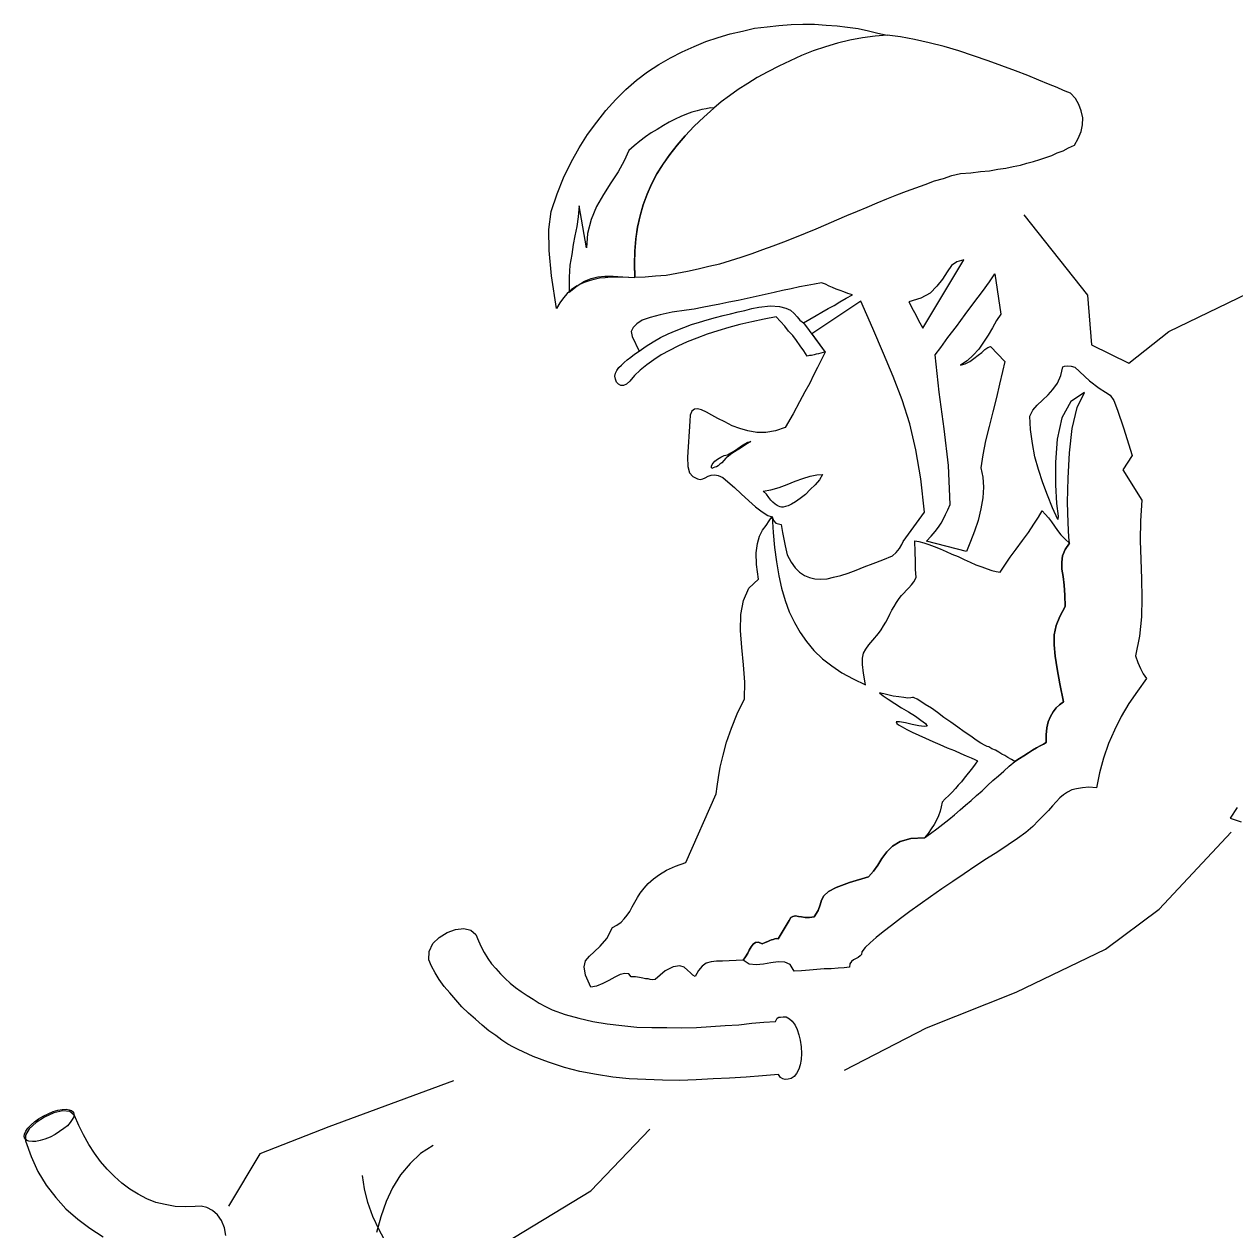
# Model space of a CAD drawing. Header units: millimetres. Extents: x 525387 to 527545, y 2235066 to 2235448.
# Drawn here: x 525760.805 to 525761.47, y 2235230.011 to 2235230.673 of the extents above; entities that cross this region are included whole.
import ezdxf

# ---------------------------------------------------------------- set-up
doc = ezdxf.new("R2010")
doc.units = ezdxf.units.MM
doc.layers.add('muebles', color=2, linetype='Continuous')

# ---------------------------------------------------------------- blocks, each defined once
blk = doc.blocks.new('ciclistas (2)')
for p, q in [((-6.10852, -4.05531), (-6.08094, -4.10428)), ((-6.08094, -4.10428), (-6.083, -4.13148)), ((-6.03995, -4.13082), (-5.98795, -4.11521)), ((-6.083, -4.13148), (-6.06444, -4.1446)), ((-6.06444, -4.1446), (-6.03995, -4.13082)), ((-6.09481, -4.44316), (-6.04912, -4.40754)), ((-6.12737, -4.46024), (-6.09481, -4.44316)), ((-6.17937, -4.47585), (-6.12737, -4.46024)), ((-6.49209, -4.47567), (-6.56352, -4.48981)), ((-6.23108, -4.48757), (-6.17937, -4.47585)), ((-6.27919, -4.50347), (-6.23108, -4.48757)), ((-6.56352, -4.48981), (-6.60327, -4.49853)), ((-6.60327, -4.49853), (-6.62476, -4.52426)), ((-6.42711, -4.547), (-6.38978, -4.51856)), ((-6.48358, -4.57009), (-6.42711, -4.547))]:
    blk.add_line(p, q)
at = {"linetype": 'Continuous'}
for points in [[(-6.36169, -4.05785), (-6.36295, -4.05871), (-6.36526, -4.06069), (-6.36761, -4.06315), (-6.36996, -4.06585), (-6.36979, -4.04764), (-6.36899, -4.0338), (-6.3674, -4.02242), (-6.36452, -4.0128), (-6.35977, -4.00381), (-6.35483, -3.99556), (-6.34945, -3.98781), (-6.34389, -3.9808), (-6.33812, -3.97429), (-6.33215, -3.96826), (-6.32622, -3.96271), (-6.31984, -3.95769), (-6.31351, -3.95313), (-6.30697, -3.94906), (-6.30022, -3.9455), (-6.29352, -3.94241), (-6.28661, -3.93982), (-6.27972, -3.93746), (-6.27287, -3.93558), (-6.26603, -3.93394), (-6.259, -3.93279), (-6.25221, -3.93187), (-6.24523, -3.93144), (-6.23848, -3.93099), (-6.23155, -3.93127), (-6.2251, -3.93152), (-6.21842, -3.93203), (-6.21202, -3.93299), (-6.20562, -3.93395), (-6.1995, -3.93537), (-6.19361, -3.93678), (-6.18798, -3.9384), (-6.18235, -3.94002), (-6.17699, -3.94211), (-6.17212, -3.94416), (-6.16723, -3.94619), (-6.1739, -3.94569), (-6.18084, -3.94541), (-6.1878, -3.9456), (-6.19481, -3.94627), (-6.20159, -3.9472), (-6.20862, -3.94834), (-6.21545, -3.94975), (-6.22206, -3.95165), (-6.22868, -3.95354), (-6.23508, -3.95569), (-6.24123, -3.95787), (-6.24693, -3.96032), (-6.25263, -3.96276), (-6.25786, -3.96548), (-6.26285, -3.96798), (-6.26737, -3.97075), (-6.26737, -3.97075)], [(-6.07275, -3.99337), (-6.07413, -3.99255), (-6.07642, -3.99118), (-6.07962, -3.98901), (-6.08398, -3.98653), (-6.08879, -3.98353), (-6.09451, -3.97998), (-6.10071, -3.97639), (-6.10762, -3.97252), (-6.11475, -3.96862), (-6.12212, -3.96471), (-6.12974, -3.96078), (-6.13737, -3.95708), (-6.14504, -3.95387), (-6.15273, -3.95089), (-6.16019, -3.94817), (-6.16723, -3.94619), (-6.1739, -3.94569), (-6.18084, -3.94541), (-6.1878, -3.9456), (-6.19481, -3.94627), (-6.20159, -3.9472), (-6.20862, -3.94834), (-6.21545, -3.94975), (-6.22206, -3.95165), (-6.22868, -3.95354), (-6.23508, -3.95569), (-6.24123, -3.95787), (-6.24693, -3.96032), (-6.25263, -3.96276), (-6.25786, -3.96548), (-6.26285, -3.96798), (-6.26737, -3.97075), (-6.27367, -3.97484), (-6.27974, -3.97893), (-6.28534, -3.9833), (-6.29047, -3.98771), (-6.29536, -3.99214), (-6.29977, -3.9966), (-6.30398, -4.00156), (-6.30771, -4.00655), (-6.31097, -4.01158), (-6.31403, -4.0171), (-6.31661, -4.02266), (-6.31898, -4.02871), (-6.32087, -4.0348), (-6.32257, -4.04138), (-6.32381, -4.04824), (-6.32484, -4.05559), (-6.31915, -4.05626), (-6.31342, -4.05669), (-6.3077, -4.05713), (-6.30171, -4.0571), (-6.29569, -4.05683), (-6.28968, -4.05657), (-6.28365, -4.05606), (-6.27762, -4.05557), (-6.27156, -4.05483), (-6.2655, -4.05384), (-6.25919, -4.05288), (-6.25311, -4.05166), (-6.24703, -4.05044), (-6.24094, -4.04922), (-6.2346, -4.04779), (-6.2285, -4.04633), (-6.2224, -4.04487), (-6.21653, -4.0434), (-6.21042, -4.04194), (-6.20456, -4.04046), (-6.19845, -4.03901), (-6.19283, -4.03752), (-6.18696, -4.03605), (-6.18136, -4.03479), (-6.17575, -4.03353), (-6.17014, -4.03228), (-6.16479, -4.03125), (-6.15944, -4.03021), (-6.15409, -4.02918), (-6.14901, -4.0286), (-6.14415, -4.02777), (-6.13933, -4.02742), (-6.13361, -4.02785), (-6.12835, -4.028), (-6.12334, -4.02838), (-6.11877, -4.02825), (-6.11423, -4.02835), (-6.11014, -4.02818), (-6.10605, -4.02801), (-6.10243, -4.02756), (-6.09879, -4.02712), (-6.09516, -4.02668), (-6.09176, -4.02597), (-6.08837, -4.02551), (-6.08517, -4.02455), (-6.08177, -4.02385), (-6.07855, -4.02266), (-6.07513, -4.02172), (-6.0725, -4.01856), (-6.0703, -4.01489), (-6.06908, -4.01138), (-6.06831, -4.00761), (-6.0685, -4.00376), (-6.06918, -4.00011), (-6.0706, -3.99665), (-6.07275, -3.99337)], [(-6.3485, -4.03559), (-6.34888, -4.01207), (-6.35029, -4.01795), (-6.35188, -4.02311), (-6.35368, -4.028), (-6.35548, -4.03267), (-6.35706, -4.03782), (-6.35892, -4.04344), (-6.36038, -4.05003), (-6.36171, -4.05808), (-6.35671, -4.05535), (-6.35249, -4.05351), (-6.34859, -4.0526), (-6.34472, -4.05218), (-6.34091, -4.05247), (-6.33641, -4.05328), (-6.33122, -4.0544), (-6.32486, -4.05583), (-6.32383, -4.04848), (-6.32259, -4.04162), (-6.32089, -4.03503), (-6.31898, -4.02871), (-6.31662, -4.02289), (-6.31403, -4.0171), (-6.31097, -4.01158), (-6.30771, -4.00655), (-6.30398, -4.00156), (-6.29979, -3.99683), (-6.29536, -3.99214), (-6.29047, -3.98771), (-6.28534, -3.9833), (-6.27974, -3.97893), (-6.27367, -3.97484), (-6.26737, -3.97075), (-6.26926, -3.97038), (-6.27166, -3.97043), (-6.27407, -3.97049), (-6.27673, -3.97077), (-6.27962, -3.97103), (-6.28279, -3.97175), (-6.28597, -3.97247), (-6.28939, -3.97341), (-6.29283, -3.97459), (-6.29628, -3.97577), (-6.3, -3.9774), (-6.30347, -3.97882), (-6.30694, -3.98047), (-6.31044, -3.98237), (-6.31394, -3.98426), (-6.31722, -3.98641), (-6.32049, -3.99168), (-6.32474, -3.99711), (-6.32971, -4.00249), (-6.33468, -4.00811), (-6.33944, -4.01398), (-6.34354, -4.02063), (-6.34671, -4.02781), (-6.3485, -4.03559)], [(-6.35671, -4.05535), (-6.35522, -4.05473), (-6.35253, -4.05398), (-6.34961, -4.05348), (-6.34695, -4.05321), (-6.34407, -4.05294), (-6.34096, -4.05318), (-6.33786, -4.05341), (-6.33479, -4.05388), (-6.33147, -4.05438), (-6.32816, -4.0551), (-6.32486, -4.05583), (-6.32383, -4.04848), (-6.32259, -4.04162), (-6.32089, -4.03503), (-6.31898, -4.02871), (-6.31662, -4.02289), (-6.31403, -4.0171), (-6.31097, -4.01158), (-6.30771, -4.00655), (-6.30398, -4.00156), (-6.29979, -3.99683), (-6.29536, -3.99214), (-6.29047, -3.98771), (-6.28534, -3.9833), (-6.27974, -3.97893), (-6.27367, -3.97484), (-6.26737, -3.97075), (-6.26737, -3.97075), (-6.26737, -3.97075)], [(-6.35671, -4.05535), (-6.3577, -4.05574), (-6.36043, -4.05698), (-6.36169, -4.05785)], [(-6.22417, -4.07471), (-6.22801, -4.07489), (-6.23208, -4.07483), (-6.23642, -4.07498), (-6.24099, -4.07535), (-6.2458, -4.07547), (-6.25062, -4.07582), (-6.25568, -4.07616), (-6.26074, -4.07649), (-6.2658, -4.07684), (-6.27086, -4.07717), (-6.2759, -4.07727), (-6.28095, -4.07761), (-6.286, -4.07771), (-6.2908, -4.07783), (-6.29537, -4.07795), (-6.29967, -4.07787), (-6.30758, -4.07776), (-6.31432, -4.0782), (-6.31988, -4.07874), (-6.3245, -4.07959), (-6.32772, -4.08103), (-6.33002, -4.08277), (-6.33137, -4.08483), (-6.33132, -4.08746), (-6.32886, -4.09605), (-6.32463, -4.09397), (-6.32041, -4.09213), (-6.31598, -4.09055), (-6.31156, -4.0892), (-6.30693, -4.08811), (-6.30252, -4.08701), (-6.29815, -4.08614), (-6.29354, -4.08553), (-6.28918, -4.08489), (-6.28458, -4.08429), (-6.28023, -4.0839), (-6.27614, -4.08373), (-6.2718, -4.08333), (-6.26795, -4.08315), (-6.26409, -4.08271), (-6.26023, -4.08253), (-6.25378, -4.08277), (-6.24883, -4.08386), (-6.24558, -4.08531), (-6.24331, -4.08692), (-6.24155, -4.08897), (-6.24026, -4.09099), (-6.23898, -4.09301), (-6.23719, -4.09482), (-6.23349, -4.09342), (-6.22979, -4.09202), (-6.22632, -4.0906), (-6.22262, -4.0892), (-6.21917, -4.08803), (-6.21572, -4.08661), (-6.21202, -4.08521), (-6.20831, -4.08381), (-6.21063, -4.08267), (-6.2127, -4.08157), (-6.21453, -4.08046), (-6.2166, -4.07936), (-6.21844, -4.07825), (-6.22028, -4.07715), (-6.22209, -4.07582), (-6.22417, -4.07471)], [(-6.17829, -4.09255), (-6.17674, -4.09746), (-6.17575, -4.10018), (-6.17478, -4.10313), (-6.17299, -4.10806), (-6.14503, -4.07445), (-6.14891, -4.07487), (-6.15215, -4.07654), (-6.15501, -4.07945), (-6.15816, -4.08304), (-6.16176, -4.08637), (-6.16608, -4.08964), (-6.1715, -4.09163), (-6.17829, -4.09255)], [(-6.22798, -4.11253), (-6.22919, -4.11268), (-6.2304, -4.11283), (-6.23185, -4.11296), (-6.23304, -4.11287), (-6.23425, -4.11301), (-6.23569, -4.11315), (-6.2369, -4.11306), (-6.2381, -4.1132), (-6.23953, -4.10998), (-6.24098, -4.107), (-6.24266, -4.10376), (-6.24411, -4.10077), (-6.24606, -4.09798), (-6.24775, -4.09497), (-6.2497, -4.0922), (-6.25163, -4.08917), (-6.25835, -4.08938), (-6.2651, -4.08983), (-6.27185, -4.09028), (-6.27814, -4.091), (-6.28443, -4.09172), (-6.29049, -4.09271), (-6.29634, -4.09395), (-6.30194, -4.0952), (-6.30733, -4.09671), (-6.31224, -4.09825), (-6.31717, -4.10004), (-6.32165, -4.1021), (-6.32588, -4.10418), (-6.32988, -4.10652), (-6.33342, -4.10888), (-6.3365, -4.11153), (-6.33851, -4.11282), (-6.34024, -4.1134), (-6.34165, -4.11305), (-6.34279, -4.11225), (-6.34365, -4.11099), (-6.344, -4.10928), (-6.34412, -4.10759), (-6.34351, -4.10596), (-6.34245, -4.10461), (-6.34115, -4.10327), (-6.33963, -4.10218), (-6.33786, -4.10088), (-6.3361, -4.09981), (-6.33384, -4.09855), (-6.33159, -4.09727), (-6.32886, -4.09605), (-6.32463, -4.09397), (-6.32041, -4.09213), (-6.31598, -4.09055), (-6.31156, -4.0892), (-6.30693, -4.08811), (-6.30252, -4.08701), (-6.29815, -4.08614), (-6.29354, -4.08553), (-6.28918, -4.08489), (-6.28458, -4.08429), (-6.28023, -4.0839), (-6.27614, -4.08373), (-6.2718, -4.08333), (-6.26795, -4.08315), (-6.26409, -4.08271), (-6.26023, -4.08253), (-6.25378, -4.08277), (-6.24883, -4.08386), (-6.24558, -4.08531), (-6.24331, -4.08692), (-6.24155, -4.08897), (-6.24026, -4.09099), (-6.23898, -4.09301), (-6.23719, -4.09482), (-6.22798, -4.11253)], [(-6.20196, -4.22189), (-6.18796, -4.20785), (-6.18704, -4.18946), (-6.18727, -4.17338), (-6.18832, -4.15868), (-6.19041, -4.1451), (-6.19323, -4.1317), (-6.19653, -4.11827), (-6.20024, -4.10384), (-6.20431, -4.08795), (-6.23362, -4.10156), (-6.22798, -4.11253), (-6.23093, -4.11662), (-6.2336, -4.12026), (-6.23629, -4.12413), (-6.23898, -4.12801), (-6.24241, -4.13229), (-6.24615, -4.13729), (-6.25067, -4.14318), (-6.25622, -4.14995), (-6.26181, -4.15097), (-6.26709, -4.15105), (-6.27206, -4.1502), (-6.27674, -4.14865), (-6.2809, -4.14665), (-6.2848, -4.14444), (-6.28844, -4.14177), (-6.29185, -4.13935), (-6.29479, -4.13697), (-6.29751, -4.13485), (-6.30002, -4.13322), (-6.30212, -4.13234), (-6.30378, -4.13222), (-6.30529, -4.13306), (-6.30664, -4.13512), (-6.30737, -4.13842), (-6.31171, -4.15775), (-6.31232, -4.16274), (-6.31188, -4.16637), (-6.31037, -4.16863), (-6.30809, -4.17025), (-6.30669, -4.17084), (-6.30525, -4.1707), (-6.30379, -4.17033), (-6.30207, -4.16974), (-6.30036, -4.16939), (-6.29845, -4.16953), (-6.29658, -4.17016), (-6.2943, -4.17177), (-6.29188, -4.17459), (-6.2888, -4.17818), (-6.28574, -4.18224), (-6.28224, -4.18658), (-6.27917, -4.19041), (-6.27583, -4.19378), (-6.27313, -4.19614), (-6.27082, -4.19727), (-6.27051, -4.19946), (-6.26942, -4.20097), (-6.26802, -4.20156), (-6.26663, -4.20215), (-6.26673, -4.20669), (-6.26653, -4.2103), (-6.26634, -4.21416), (-6.26601, -4.21921), (-6.2644, -4.22341), (-6.26275, -4.22689), (-6.2608, -4.22967), (-6.25833, -4.23178), (-6.25581, -4.23341), (-6.25302, -4.23458), (-6.24996, -4.23529), (-6.24638, -4.23556), (-6.24277, -4.23535), (-6.23867, -4.23495), (-6.23454, -4.2343), (-6.22992, -4.23345), (-6.22528, -4.23235), (-6.22018, -4.23131), (-6.21456, -4.23005), (-6.20896, -4.22879), (-6.20668, -4.22729), (-6.20462, -4.22529), (-6.20304, -4.22349), (-6.20196, -4.22189)], [(-6.1894, -4.2238), (-6.18634, -4.2214), (-6.18378, -4.21919), (-6.18171, -4.21719), (-6.17988, -4.21517), (-6.17828, -4.21313), (-6.17668, -4.21085), (-6.17506, -4.20858), (-6.17342, -4.20583), (-6.17086, -4.18469), (-6.17005, -4.16437), (-6.16971, -4.14402), (-6.16863, -4.12349), (-6.16502, -4.11992), (-6.16034, -4.11525), (-6.15467, -4.10992), (-6.14895, -4.10412), (-6.14326, -4.09856), (-6.13758, -4.09323), (-6.13292, -4.08854), (-6.12927, -4.08475), (-6.12952, -4.10703), (-6.13239, -4.11016), (-6.13531, -4.11378), (-6.13821, -4.11739), (-6.14134, -4.12076), (-6.14447, -4.12412), (-6.14805, -4.12696), (-6.15184, -4.12955), (-6.15579, -4.13117), (-6.15314, -4.1309), (-6.15044, -4.13014), (-6.14795, -4.12888), (-6.14544, -4.1274), (-6.14319, -4.12613), (-6.14117, -4.12485), (-6.13943, -4.12402), (-6.13797, -4.12364), (-6.13148, -4.133), (-6.13357, -4.13836), (-6.13621, -4.14487), (-6.13913, -4.15185), (-6.14234, -4.15928), (-6.14555, -4.16694), (-6.14875, -4.17437), (-6.15148, -4.18183), (-6.15366, -4.18862), (-6.15334, -4.19392), (-6.15376, -4.19941), (-6.15514, -4.20506), (-6.15702, -4.21091), (-6.15964, -4.21694), (-6.16245, -4.22248), (-6.16549, -4.22777), (-6.16851, -4.23281), (-6.1894, -4.2238)], [(-6.11201, -4.23708), (-6.11176, -4.23374), (-6.11093, -4.2259), (-6.10961, -4.21472), (-6.10718, -4.20173), (-6.10424, -4.18804), (-6.10062, -4.17513), (-6.0962, -4.1642), (-6.09084, -4.1567), (-6.09903, -4.16039), (-6.10539, -4.16854), (-6.10984, -4.1797), (-6.11268, -4.19196), (-6.11458, -4.20428), (-6.11558, -4.21452), (-6.11587, -4.22145), (-6.11625, -4.22333), (-6.11813, -4.21648), (-6.11974, -4.20916), (-6.12135, -4.20209), (-6.12247, -4.19457), (-6.12336, -4.18732), (-6.12351, -4.17987), (-6.12342, -4.17221), (-6.12262, -4.16484), (-6.12048, -4.16188), (-6.11766, -4.15946), (-6.11438, -4.15731), (-6.11085, -4.15494), (-6.10777, -4.15229), (-6.10468, -4.14941), (-6.10222, -4.14552), (-6.10044, -4.14087), (-6.09946, -4.14069), (-6.09779, -4.14082), (-6.09591, -4.14121), (-6.09405, -4.14207), (-6.08728, -4.15073), (-6.08261, -4.15564), (-6.07945, -4.15827), (-6.07721, -4.16036), (-6.07577, -4.16358), (-6.07453, -4.16919), (-6.07287, -4.17915), (-6.07047, -4.1949), (-6.07675, -4.20186), (-6.06901, -4.21995), (-6.07152, -4.23102), (-6.07352, -4.24167), (-6.07479, -4.25212), (-6.07606, -4.26257), (-6.07757, -4.273), (-6.0793, -4.28317), (-6.08199, -4.29352), (-6.08589, -4.30378), (-6.08522, -4.30766), (-6.08428, -4.31109), (-6.08333, -4.31428), (-6.08185, -4.31703), (-6.08782, -4.32305), (-6.09355, -4.32909), (-6.09883, -4.3354), (-6.10366, -4.34223), (-6.10801, -4.34909), (-6.11192, -4.35647), (-6.11537, -4.36412), (-6.11837, -4.37204), (-6.12237, -4.37102), (-6.12594, -4.37075), (-6.1293, -4.37074), (-6.13196, -4.37101), (-6.13442, -4.37179), (-6.13691, -4.37304), (-6.13916, -4.3743), (-6.14145, -4.37605), (-6.14376, -4.37803), (-6.14632, -4.38024), (-6.14936, -4.3824), (-6.15265, -4.3848), (-6.15621, -4.3874), (-6.1605, -4.39019), (-6.16548, -4.3927), (-6.1712, -4.39538), (-6.17741, -4.39827), (-6.1841, -4.40112), (-6.19055, -4.40398), (-6.19751, -4.4073), (-6.20421, -4.41038), (-6.21092, -4.41347), (-6.21764, -4.4168), (-6.22387, -4.41993), (-6.2301, -4.42305), (-6.23583, -4.42598), (-6.24133, -4.42892), (-6.24633, -4.43166), (-6.2506, -4.43421), (-6.25438, -4.43656), (-6.25742, -4.43872), (-6.25972, -4.44071), (-6.26007, -4.44213), (-6.26084, -4.44279), (-6.26208, -4.44341), (-6.26331, -4.4438), (-6.26479, -4.4444), (-6.26604, -4.44503), (-6.26708, -4.44614), (-6.26771, -4.44802), (-6.27057, -4.44781), (-6.27391, -4.44755), (-6.27771, -4.44727), (-6.28151, -4.44673), (-6.28557, -4.44643), (-6.28962, -4.44612), (-6.29391, -4.4458), (-6.29796, -4.44549), (-6.29957, -4.44154), (-6.30231, -4.43965), (-6.30585, -4.43891), (-6.30992, -4.43883), (-6.31401, -4.43901), (-6.31806, -4.4387), (-6.32182, -4.4377), (-6.32474, -4.43508), (-6.32319, -4.43352), (-6.32161, -4.43172), (-6.32053, -4.43013), (-6.31922, -4.42855), (-6.31791, -4.42721), (-6.31643, -4.4266), (-6.31476, -4.42672), (-6.31293, -4.42782), (-6.31122, -4.42747), (-6.30976, -4.4271), (-6.30853, -4.42672), (-6.30756, -4.42655), (-6.30658, -4.42639), (-6.30562, -4.42621), (-6.30466, -4.42629), (-6.30396, -4.42658), (-6.30185, -4.4241), (-6.29975, -4.42163), (-6.29765, -4.41915), (-6.29633, -4.41757), (-6.29525, -4.41597), (-6.29402, -4.41559), (-6.29258, -4.41545), (-6.29094, -4.41606), (-6.28931, -4.41666), (-6.28744, -4.41729), (-6.28508, -4.4177), (-6.28243, -4.41766), (-6.2798, -4.4145), (-6.27815, -4.41175), (-6.277, -4.40921), (-6.2754, -4.40717), (-6.27262, -4.40522), (-6.26795, -4.40365), (-6.26039, -4.40206), (-6.24951, -4.40073), (-6.24643, -4.39809), (-6.24357, -4.39518), (-6.24069, -4.39181), (-6.23757, -4.38868), (-6.23402, -4.38607), (-6.22933, -4.38428), (-6.22328, -4.38354), (-6.21591, -4.38433), (-6.21217, -4.38245), (-6.20843, -4.38058), (-6.20468, -4.37847), (-6.20118, -4.37657), (-6.19767, -4.37444), (-6.19415, -4.37231), (-6.19087, -4.37016), (-6.18735, -4.36803), (-6.18407, -4.36587), (-6.18056, -4.36374), (-6.17725, -4.36136), (-6.17398, -4.35921), (-6.17046, -4.35708), (-6.16718, -4.35492), (-6.16391, -4.35278), (-6.16039, -4.35064), (-6.15765, -4.34942), (-6.15494, -4.34842), (-6.15221, -4.34719), (-6.14974, -4.34618), (-6.14751, -4.34515), (-6.14529, -4.34436), (-6.14333, -4.34378), (-6.14184, -4.34318), (-6.14104, -4.33893), (-6.14004, -4.33516), (-6.13886, -4.33214), (-6.1372, -4.32939), (-6.13535, -4.32713), (-6.13329, -4.32512), (-6.13128, -4.32384), (-6.12879, -4.32259), (-6.12922, -4.31249), (-6.12954, -4.30408), (-6.12949, -4.29713), (-6.12903, -4.29093), (-6.12813, -4.28549), (-6.12633, -4.28058), (-6.12359, -4.276), (-6.11985, -4.27101), (-6.1189, -4.26484), (-6.11849, -4.25936), (-6.11837, -4.25458), (-6.1183, -4.25051), (-6.11778, -4.24671), (-6.11681, -4.24342), (-6.11488, -4.24022), (-6.11201, -4.23708)], [(-6.29173, -4.15997), (-6.28981, -4.15988), (-6.28783, -4.15907), (-6.28561, -4.15828), (-6.28362, -4.15723), (-6.28138, -4.1562), (-6.27941, -4.1554), (-6.27768, -4.1548), (-6.27599, -4.15469), (-6.27797, -4.1555), (-6.28044, -4.15652), (-6.28318, -4.15774), (-6.28565, -4.15876), (-6.28789, -4.15978), (-6.28965, -4.16085), (-6.29063, -4.16126), (-6.29089, -4.16148), (-6.29218, -4.16258), (-6.29346, -4.16368), (-6.2947, -4.16431), (-6.2957, -4.16495), (-6.2967, -4.16535), (-6.29767, -4.16552), (-6.29864, -4.16569), (-6.29938, -4.16587), (-6.29957, -4.16537), (-6.29952, -4.16466), (-6.29897, -4.16375), (-6.2982, -4.16308), (-6.29718, -4.16221), (-6.29568, -4.16136), (-6.2937, -4.16054), (-6.29173, -4.15997)], [(-6.23993, -4.17876), (-6.24204, -4.18123), (-6.24486, -4.18366), (-6.2479, -4.18582), (-6.25094, -4.18799), (-6.25418, -4.18966), (-6.25693, -4.19113), (-6.25941, -4.19214), (-6.26137, -4.19271), (-6.26282, -4.19285), (-6.26403, -4.19299), (-6.26498, -4.19292), (-6.26567, -4.19263), (-6.26659, -4.19208), (-6.26727, -4.19155), (-6.26817, -4.19076), (-6.26927, -4.18948), (-6.27014, -4.18822), (-6.27096, -4.18648), (-6.27201, -4.18448), (-6.27355, -4.18269), (-6.26923, -4.18253), (-6.26463, -4.18192), (-6.26, -4.18107), (-6.25537, -4.17999), (-6.25099, -4.17912), (-6.24686, -4.17847), (-6.24302, -4.17828), (-6.23993, -4.17876)], [(-6.32474, -4.43508), (-6.32854, -4.43456), (-6.33235, -4.43427), (-6.3359, -4.43376), (-6.33922, -4.43327), (-6.3421, -4.43329), (-6.345, -4.43355), (-6.34749, -4.4348), (-6.3498, -4.43678), (-6.35217, -4.43972), (-6.35332, -4.43891), (-6.3544, -4.4374), (-6.3557, -4.43562), (-6.35725, -4.43382), (-6.35956, -4.43269), (-6.36315, -4.43266), (-6.36783, -4.43422), (-6.37411, -4.43806), (-6.3753, -4.43797), (-6.37672, -4.43763), (-6.37787, -4.43706), (-6.37928, -4.43672), (-6.38068, -4.43613), (-6.38231, -4.43553), (-6.38441, -4.43489), (-6.38678, -4.43447), (-6.38784, -4.43271), (-6.38996, -4.43207), (-6.39262, -4.43235), (-6.3958, -4.43331), (-6.39925, -4.43449), (-6.40269, -4.43567), (-6.40636, -4.43659), (-6.40948, -4.43659), (-6.41136, -4.42974), (-6.41147, -4.42494), (-6.41028, -4.4219), (-6.40772, -4.4197), (-6.4047, -4.41778), (-6.40091, -4.41519), (-6.3968, -4.41166), (-6.39279, -4.40621), (-6.39009, -4.40521), (-6.3876, -4.40397), (-6.38556, -4.40244), (-6.38375, -4.40066), (-6.38194, -4.39887), (-6.38032, -4.3966), (-6.37847, -4.39434), (-6.37662, -4.39209), (-6.37478, -4.38983), (-6.37221, -4.38763), (-6.36965, -4.38542), (-6.36637, -4.38328), (-6.36264, -4.3814), (-6.35844, -4.3798), (-6.35329, -4.37826), (-6.34746, -4.37727), (-6.32494, -4.34254), (-6.32394, -4.33877), (-6.32237, -4.33386), (-6.32053, -4.32848), (-6.31789, -4.32221), (-6.31499, -4.31548), (-6.31109, -4.30834), (-6.30671, -4.301), (-6.30158, -4.29348), (-6.29994, -4.28449), (-6.29922, -4.27496), (-6.2985, -4.26542), (-6.2978, -4.25612), (-6.2962, -4.24762), (-6.29371, -4.24014), (-6.28965, -4.23396), (-6.28359, -4.22987), (-6.28345, -4.22173), (-6.28273, -4.21532), (-6.28116, -4.2104), (-6.27944, -4.20669), (-6.2773, -4.20374), (-6.27497, -4.20152), (-6.27289, -4.19928), (-6.27081, -4.19704), (-6.27171, -4.20584), (-6.27234, -4.21418), (-6.27245, -4.22208), (-6.27231, -4.22976), (-6.27188, -4.23675), (-6.27098, -4.24377), (-6.26979, -4.25033), (-6.26786, -4.25647), (-6.26567, -4.26239), (-6.26297, -4.26787), (-6.25979, -4.27338), (-6.25586, -4.27847), (-6.25141, -4.28313), (-6.24649, -4.28781), (-6.24082, -4.29208), (-6.23468, -4.29637), (-6.2349, -4.28988), (-6.23454, -4.28512), (-6.23404, -4.28156), (-6.23313, -4.27899), (-6.23153, -4.27695), (-6.22946, -4.27495), (-6.2269, -4.27275), (-6.22331, -4.26966), (-6.2215, -4.26789), (-6.21991, -4.26585), (-6.21833, -4.26405), (-6.21674, -4.26201), (-6.2154, -4.26019), (-6.21405, -4.25814), (-6.21247, -4.25634), (-6.21088, -4.2543), (-6.20907, -4.25252), (-6.20751, -4.25096), (-6.20599, -4.24988), (-6.20446, -4.24855), (-6.20293, -4.24747), (-6.20116, -4.24617), (-6.1996, -4.2446), (-6.19801, -4.24257), (-6.19767, -4.23804), (-6.19709, -4.23353), (-6.19648, -4.22878), (-6.19555, -4.22262), (-6.19344, -4.22326), (-6.19088, -4.2244), (-6.18835, -4.22579), (-6.18558, -4.2272), (-6.18261, -4.2291), (-6.17963, -4.23101), (-6.17666, -4.23291), (-6.17345, -4.23483), (-6.1705, -4.23697), (-6.16753, -4.23888), (-6.16455, -4.24078), (-6.16156, -4.24244), (-6.15879, -4.24385), (-6.1565, -4.24522), (-6.15417, -4.24612), (-6.15206, -4.24676), (-6.14893, -4.24339), (-6.14528, -4.23959), (-6.1414, -4.23581), (-6.13725, -4.23158), (-6.13337, -4.2278), (-6.12971, -4.22375), (-6.12658, -4.22039), (-6.12394, -4.21723), (-6.12265, -4.21926), (-6.12115, -4.22152), (-6.1199, -4.22401), (-6.11865, -4.22651), (-6.11741, -4.22924), (-6.11592, -4.23175), (-6.11398, -4.23453), (-6.11201, -4.23708), (-6.11488, -4.24022), (-6.11681, -4.24342), (-6.11778, -4.24671), (-6.1183, -4.25051), (-6.11837, -4.25458), (-6.11849, -4.25936), (-6.1189, -4.26484), (-6.11985, -4.27101), (-6.12359, -4.276), (-6.12633, -4.28058), (-6.12813, -4.28549), (-6.12903, -4.29093), (-6.12949, -4.29713), (-6.12954, -4.30408), (-6.12922, -4.31249), (-6.12879, -4.32259), (-6.13128, -4.32384), (-6.13329, -4.32512), (-6.13535, -4.32713), (-6.1372, -4.32939), (-6.13886, -4.33214), (-6.14004, -4.33516), (-6.14104, -4.33893), (-6.14184, -4.34318), (-6.14333, -4.34378), (-6.14529, -4.34436), (-6.14751, -4.34515), (-6.14974, -4.34618), (-6.15221, -4.34719), (-6.15494, -4.34842), (-6.15765, -4.34942), (-6.16039, -4.35064), (-6.16197, -4.34933), (-6.16378, -4.34799), (-6.16536, -4.34667), (-6.16671, -4.34562), (-6.16829, -4.34429), (-6.16987, -4.34298), (-6.17171, -4.34188), (-6.17329, -4.34057), (-6.17399, -4.34027), (-6.17513, -4.33947), (-6.17716, -4.33788), (-6.1794, -4.33578), (-6.18208, -4.33319), (-6.18522, -4.33032), (-6.18834, -4.3272), (-6.19168, -4.32383), (-6.19504, -4.32071), (-6.19816, -4.31759), (-6.20106, -4.31473), (-6.20399, -4.31211), (-6.20623, -4.31003), (-6.20802, -4.30845), (-6.20939, -4.30763), (-6.20985, -4.30736), (-6.21033, -4.30732), (-6.21129, -4.30725), (-6.21295, -4.30713), (-6.21506, -4.30649), (-6.21765, -4.30581), (-6.22069, -4.30486), (-6.22418, -4.3034), (-6.22791, -4.30192), (-6.22612, -4.30374), (-6.22366, -4.30607), (-6.22052, -4.30895), (-6.21714, -4.31184), (-6.21377, -4.31473), (-6.21039, -4.31762), (-6.20771, -4.32022), (-6.20549, -4.32255), (-6.20489, -4.32404), (-6.20655, -4.32391), (-6.20937, -4.32322), (-6.21286, -4.32176), (-6.21635, -4.32029), (-6.21939, -4.31934), (-6.22128, -4.31896), (-6.22111, -4.31993), (-6.22023, -4.32095), (-6.21842, -4.32229), (-6.21616, -4.32414), (-6.21342, -4.32603), (-6.21023, -4.32818), (-6.2068, -4.33037), (-6.20314, -4.33279), (-6.19948, -4.33499), (-6.19582, -4.33742), (-6.19216, -4.33962), (-6.18896, -4.34178), (-6.18621, -4.34342), (-6.1837, -4.34505), (-6.18186, -4.34615), (-6.18097, -4.34694), (-6.1805, -4.34721), (-6.18206, -4.34877), (-6.18387, -4.35055), (-6.18567, -4.35209), (-6.18748, -4.35387), (-6.18928, -4.35542), (-6.19109, -4.35719), (-6.19312, -4.35872), (-6.19492, -4.36026), (-6.19696, -4.36202), (-6.19899, -4.36355), (-6.20127, -4.36506), (-6.2033, -4.36658), (-6.2042, -4.36891), (-6.20509, -4.37124), (-6.20646, -4.37353), (-6.20784, -4.37583), (-6.20942, -4.37787), (-6.21152, -4.3801), (-6.2136, -4.38234), (-6.21591, -4.38433), (-6.22328, -4.38354), (-6.22933, -4.38428), (-6.23402, -4.38607), (-6.23757, -4.38868), (-6.24069, -4.39181), (-6.24357, -4.39518), (-6.24643, -4.39809), (-6.24951, -4.40073), (-6.26039, -4.40206), (-6.26795, -4.40365), (-6.27262, -4.40522), (-6.2754, -4.40717), (-6.277, -4.40921), (-6.27815, -4.41175), (-6.2798, -4.4145), (-6.28243, -4.41766), (-6.28508, -4.4177), (-6.28744, -4.41729), (-6.28931, -4.41666), (-6.29094, -4.41606), (-6.29258, -4.41545), (-6.29402, -4.41559), (-6.29525, -4.41597), (-6.29633, -4.41757), (-6.29765, -4.41915), (-6.29975, -4.42163), (-6.30185, -4.4241), (-6.30396, -4.42658), (-6.30466, -4.42629), (-6.30562, -4.42621), (-6.30658, -4.42639), (-6.30756, -4.42655), (-6.30853, -4.42672), (-6.30976, -4.4271), (-6.31122, -4.42747), (-6.31293, -4.42782), (-6.31476, -4.42672), (-6.31643, -4.4266), (-6.31791, -4.42721), (-6.31922, -4.42855), (-6.32053, -4.43013), (-6.32161, -4.43172), (-6.32319, -4.43352), (-6.32474, -4.43508)], [(-6.04385, -4.39469), (-6.04855, -4.39985), (-6.04279, -4.40292)], [(-6.45423, -4.46413), (-6.45674, -4.46251), (-6.45945, -4.46039), (-6.46238, -4.45777), (-6.46526, -4.45468), (-6.46862, -4.45155), (-6.4717, -4.44795), (-6.47477, -4.44413), (-6.47808, -4.44028), (-6.48112, -4.43621), (-6.48392, -4.43193), (-6.48647, -4.42766), (-6.48905, -4.42363), (-6.49112, -4.4194), (-6.49274, -4.41544), (-6.49412, -4.4115), (-6.49504, -4.40783), (-6.49422, -4.40335), (-6.49153, -4.39947), (-6.48748, -4.39666), (-6.48278, -4.39462), (-6.47792, -4.39379), (-6.47338, -4.39389), (-6.46965, -4.39537), (-6.46746, -4.39817), (-6.46654, -4.40183), (-6.4656, -4.40526), (-6.46442, -4.40871), (-6.46301, -4.41218), (-6.46133, -4.41542), (-6.45941, -4.41844), (-6.45749, -4.4217), (-6.45531, -4.4245), (-6.4529, -4.42756), (-6.45048, -4.43038), (-6.4478, -4.43298), (-6.44488, -4.43559), (-6.44196, -4.43821), (-6.43904, -4.44084), (-6.43587, -4.44323), (-6.43245, -4.44564), (-6.42577, -4.44926), (-6.41882, -4.45243), (-6.41138, -4.45539), (-6.4039, -4.45787), (-6.39615, -4.46013), (-6.38815, -4.46217), (-6.37989, -4.46376), (-6.37184, -4.46508), (-6.36379, -4.46642), (-6.35572, -4.4675), (-6.34786, -4.46834), (-6.34, -4.46893), (-6.33263, -4.46972), (-6.32546, -4.47003), (-6.31878, -4.47053), (-6.31235, -4.47102), (-6.31128, -4.46942), (-6.31028, -4.46901), (-6.30933, -4.46909), (-6.3079, -4.46919), (-6.30625, -4.46956), (-6.30467, -4.47088), (-6.30335, -4.47242), (-6.30208, -4.47467), (-6.30133, -4.47736), (-6.30082, -4.48028), (-6.30059, -4.48341), (-6.30061, -4.48701), (-6.30113, -4.49056), (-6.30185, -4.49387), (-6.30279, -4.49667), (-6.30391, -4.49899), (-6.30551, -4.50102), (-6.30706, -4.50258), (-6.3088, -4.50341), (-6.31049, -4.50352), (-6.31216, -4.50339), (-6.31332, -4.50282), (-6.31444, -4.50179), (-6.31527, -4.50004), (-6.32409, -4.49938), (-6.33314, -4.49869), (-6.34218, -4.49777), (-6.35122, -4.49685), (-6.36049, -4.49591), (-6.36952, -4.49475), (-6.37874, -4.49309), (-6.38773, -4.49145), (-6.3967, -4.48957), (-6.40539, -4.48725), (-6.41405, -4.48443), (-6.42269, -4.48138), (-6.43081, -4.47789), (-6.43888, -4.47369), (-6.4467, -4.46926), (-6.45423, -4.46413)], [(-6.71463, -4.45862), (-6.71169, -4.45787), (-6.70904, -4.45759), (-6.70663, -4.45754), (-6.70449, -4.4577), (-6.70286, -4.4583), (-6.7017, -4.45887), (-6.70082, -4.45989), (-6.70067, -4.4611), (-6.70102, -4.46251), (-6.70208, -4.46387), (-6.70338, -4.46521), (-6.70518, -4.46675), (-6.70742, -4.46803), (-6.70992, -4.46927), (-6.71265, -4.47051), (-6.7156, -4.47149), (-6.71853, -4.47222), (-6.72119, -4.4725), (-6.72359, -4.47256), (-6.7255, -4.47242), (-6.72737, -4.47179), (-6.72852, -4.47123), (-6.72941, -4.4702), (-6.72955, -4.46899), (-6.72921, -4.46758), (-6.72815, -4.46622), (-6.72683, -4.46464), (-6.7248, -4.46312), (-6.72278, -4.46183), (-6.72029, -4.46058), (-6.71758, -4.45959), (-6.71463, -4.45862)], [(-6.64291, -4.52156), (-6.64838, -4.52091), (-6.6538, -4.51978), (-6.65894, -4.51795), (-6.66382, -4.51591), (-6.66841, -4.51316), (-6.67272, -4.50996), (-6.67678, -4.50654), (-6.68056, -4.50265), (-6.68407, -4.49832), (-6.68732, -4.49375), (-6.69031, -4.48897), (-6.69281, -4.48399), (-6.69529, -4.47877), (-6.69726, -4.47311), (-6.69901, -4.4677), (-6.70048, -4.46183), (-6.70269, -4.45927), (-6.70645, -4.45827), (-6.71151, -4.45861), (-6.7169, -4.46011), (-6.72187, -4.46238), (-6.72615, -4.46517), (-6.72879, -4.46833), (-6.72926, -4.47141), (-6.72754, -4.4804), (-6.72507, -4.48899), (-6.72185, -4.49714), (-6.71762, -4.50465), (-6.71313, -4.5117), (-6.70763, -4.51835), (-6.70185, -4.5243), (-6.69534, -4.53006)], [(-6.62872, -4.53989), (-6.62886, -4.53557), (-6.62975, -4.53142), (-6.63141, -4.52794), (-6.63383, -4.52513), (-6.63655, -4.523), (-6.63957, -4.52181), (-6.64291, -4.52156)], [(-6.50867, -4.50893), (-6.51611, -4.51221), (-6.52268, -4.51674), (-6.52884, -4.52203), (-6.53435, -4.52832), (-6.53894, -4.53517), (-6.54313, -4.543), (-6.54686, -4.55111)], [(-6.54233, -4.55792), (-6.5451, -4.55004), (-6.54738, -4.5422), (-6.54894, -4.53417), (-6.54955, -4.52645), (-6.54947, -4.51903)]]:
    blk.add_lwpolyline(points, dxfattribs=at)

msp = doc.modelspace()

# ---------------------------------------------------------------- block references
at = {"layer": 'muebles', "rotation": 9}
msp.add_blockref('ciclistas (2)', (525766.75232, 2235235.52926), dxfattribs=at)

doc.saveas('drawing.dxf')
